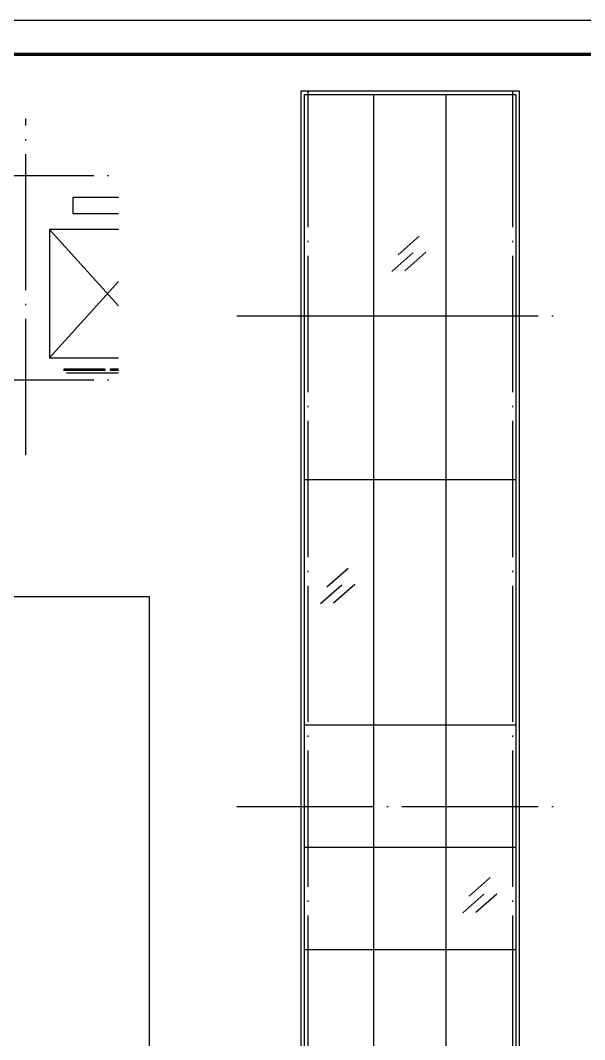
# Model space of a CAD drawing. Extents: x -737978 to 768813, y -372247 to 1140308.
# Drawn here: x -498960 to -490683, y -323921 to -308963 of the extents above; entities that cross this region are included whole.
import ezdxf

# ---------------------------------------------------------------- set-up
doc = ezdxf.new("R2010")
doc.units = 0
doc.header["$LTSCALE"] = 1000
doc.header["$MEASUREMENT"] = 0
doc.linetypes.add('DOTE', pattern=[2.42, 2, -0.2, 0.02, -0.2])
doc.layers.get('0').update_dxf_attribs({"linetype": 'CONTINUOUS'})
for name, color, linetype in [('A-WALL-GLAZ', 141, 'CONTINUOUS'), ('DOTE', 1, 'DOTE'), ('EVTR', 2, 'CONTINUOUS'), ('PUB_TITLE', 4, 'CONTINUOUS'), ('门窗开启', 8, 'CONTINUOUS')]:
    doc.layers.add(name, color=color, linetype=linetype)

msp = doc.modelspace()

# ---------------------------------------------------------------- linework, layer by layer
at = {"color": 0}
for p, q in [((-498322.3, -314079.7), (-498322.3, -314100.6)), ((-497722.3, -314079.7), (-498322.3, -314079.7)), ((-497722.3, -314100.6), (-498322.3, -314100.6)), ((-497722.3, -314079.7), (-497722.3, -314100.6)), ((-497642.3, -314079.7), (-497642.3, -314100.6)), ((-497520.7, -314079.7), (-497642.3, -314079.7)), ((-497520.7, -314100.6), (-497642.3, -314100.6)), ((-497520.7, -314138.7), (-498282.3, -314138.7))]:
    msp.add_line(p, q, dxfattribs=at)
at = {"layer": 'A-WALL-GLAZ'}
for points in [[(-491643.1, -336698.8), (-494843.1, -336698.8), (-494843.1, -309998.8), (-491643.1, -309998.8)], [(-491693.1, -336648.8), (-494793.1, -336648.8), (-494793.1, -310048.8), (-491693.1, -310048.8)]]:
    msp.add_lwpolyline(points, close=True, dxfattribs=at)
for points in [[(-493773.1, -336648.8), (-493773.1, -310048.8)], [(-492713.1, -336648.8), (-492713.1, -310048.8)], [(-494793.1, -313298.8), (-491693.1, -313298.8)], [(-494793.1, -315698.8), (-491693.1, -315698.8)], [(-497073.4, -317419.8), (-497073.4, -338162.7)], [(-494793.1, -319298.8), (-491693.1, -319298.8)], [(-494793.1, -321098.8), (-491693.1, -321098.8)], [(-494793.1, -322598.8), (-491693.1, -322598.8)]]:
    msp.add_lwpolyline(points, dxfattribs=at)
at = {"layer": 'DOTE'}
for p, q in [((-498882.3, -315343.8), (-498882.3, -310400.7)), ((-499882.3, -311238.7), (-497520.7, -311238.7)), ((-499882.3, -314238.7), (-497520.7, -314238.7))]:
    msp.add_line(p, q, dxfattribs=at)
for points in [[(-494743.1, -309998.8), (-494743.1, -336980.4)], [(-491743.1, -309998.8), (-491743.1, -336980.4)], [(-495782.8, -313298.8), (-491095.2, -313298.8)], [(-495782.8, -320498.8), (-491095.2, -320498.8)]]:
    msp.add_lwpolyline(points, dxfattribs=at)
at = {"layer": 'EVTR'}
for p, q in [((-498192.3, -311563.7), (-498192.3, -311798.7)), ((-497520.7, -311563.7), (-498192.3, -311563.7)), ((-498192.3, -311798.7), (-497520.7, -311798.7)), ((-498532.3, -312033.7), (-498532.3, -313913.7)), ((-497520.7, -312033.7), (-498532.3, -312033.7)), ((-498532.3, -312033.7), (-497520.7, -313152.5)), ((-498532.3, -313913.7), (-497520.7, -312794.9)), ((-498532.3, -313913.7), (-497520.7, -313913.7))]:
    msp.add_line(p, q, dxfattribs=at)
at = {"layer": 'PUB_TITLE'}
msp.add_lwpolyline([(-545161.3, -338662.7), (-482111.3, -338662.7), (-482111.3, -308962.7), (-545161.3, -308962.7)], close=True, dxfattribs=at)
at = {"layer": 'PUB_TITLE', "const_width": 50}
msp.add_lwpolyline([(-543911.3, -338162.7), (-482611.3, -338162.7), (-482611.3, -309462.7), (-543911.3, -309462.7)], close=True, dxfattribs=at)
at = {"layer": 'PUB_TITLE'}
msp.add_lwpolyline([(-543911.3, -317419.8), (-497073.4, -317419.8)], dxfattribs=at)
at = {"layer": '门窗开启'}
for points in [[(-493419.4, -312402.1), (-493109.2, -312129.4)], [(-493512.8, -312647.1), (-493202.6, -312374.3)], [(-493322.1, -312639.3), (-493011.9, -312366.6)], [(-494463.1, -317274.2), (-494152.9, -317001.4)], [(-494556.5, -317519.1), (-494246.3, -317246.3)], [(-494365.8, -317511.3), (-494055.7, -317238.6)], [(-492377.7, -321814.6), (-492067.5, -321541.9)], [(-492471.1, -322059.6), (-492160.9, -321786.8)], [(-492280.4, -322051.8), (-491970.3, -321779)]]:
    msp.add_lwpolyline(points, dxfattribs=at)

doc.saveas('drawing.dxf')
